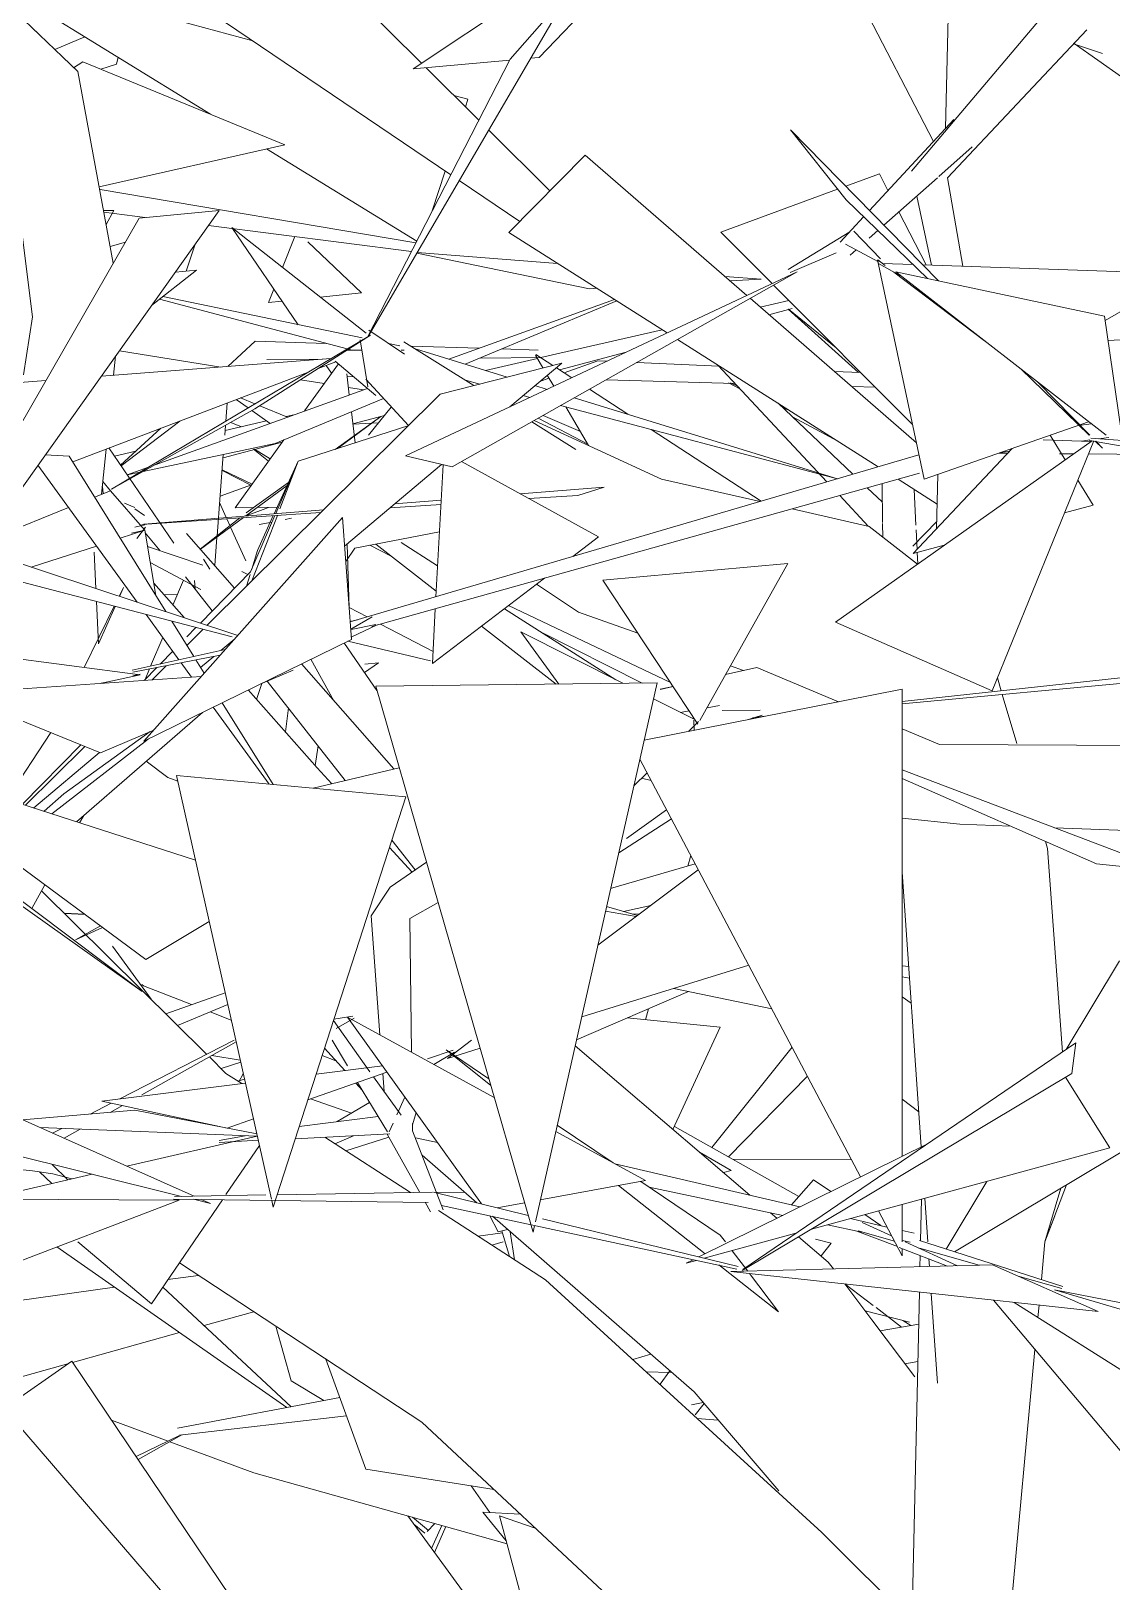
# Model space of a CAD drawing. Header units: millimetres. Extents: x 78096 to 288885, y -20632 to 149556.
# Drawn here: x 251777.3 to 251987.7, y 93652.2 to 93954 of the extents above; entities that cross this region are included whole.
import ezdxf

# ---------------------------------------------------------------- set-up
doc = ezdxf.new("R2010")
doc.units = ezdxf.units.MM
doc.layers.add('G-IMPT', color=8, linetype='Continuous', lineweight=9)
doc.layers.add('L-PLNT', color=71, linetype='Continuous', lineweight=9)

# ---------------------------------------------------------------- blocks, each defined once
blk = doc.blocks.new('ZZ-V - Tree Broadleaf 1 - 3dtree rotund SIMPLU-4826059-TOMH A-A')
at = {"layer": 'G-IMPT'}
for p, q in [((26123.44, 93980.96), (26156.87, 93947.68)), ((26109.57, 93961.86), (26162.57, 93925.94)), ((26157.75, 93946.81), (26168.03, 93936.57)), ((26169.95, 93934.66), (26181.84, 93922.82)), ((26164.21, 93924.83), (26175.99, 93916.85)), ((26105.9, 93901.74), (26143.37, 93891.81)), ((26106.54, 93902.25), (26145.31, 93894.22)), ((26194.4, 93901.69), (26162.17, 93890.09)), ((26165.39, 93889.1), (26194.85, 93901.41)), ((26150.45, 93893.15), (26152.64, 93892.7)), ((26155.9, 93892.03), (26173.54, 93886.59)), ((26214.63, 93888.87), (26235.76, 93866.19)), ((26165.41, 93885.97), (26168.21, 93885.23)), ((26146.34, 93884.39), (26105.06, 93869.54)), ((26128.38, 93873.64), (26149.46, 93882.45)), ((26176.66, 93882.99), (26177.98, 93882.64)), ((26178.95, 93884.92), (26181.3, 93884.2)), ((26186.6, 93882.56), (26237.8, 93866.79)), ((26183.94, 93881.06), (26237.79, 93866.79)), ((26226.26, 93881.5), (26240.81, 93867.68)), ((26128.38, 93873.64), (26102.69, 93868.21)), ((26103.77, 93869.07), (26099.59, 93867.57)), ((26102.12, 93868.09), (26099.6, 93867.56)), ((26243.61, 93865.02), (26246.57, 93862.21)), ((26246.54, 93865.84), (26246.6, 93858.31)), ((26252.77, 93864.69), (26253.08, 93857.78)), ((26238.25, 93863.52), (26243.8, 93857.56)), ((26257.14, 93858.49), (26252.48, 93853.68)), ((26246.6, 93858.12), (26246.63, 93855.46)), ((26253.12, 93856.87), (26253.29, 93853.01)), ((26253.32, 93852.43), (26253.42, 93850.21)), ((26204.56, 93802.37), (26196.75, 93796.75)), ((26195.25, 93794.01), (26205.5, 93800.6)), ((26210.13, 93791.83), (26193.68, 93787.02)), ((26208.7, 93791.42), (26209.26, 93793.46)), ((26201.49, 93783.74), (26196.16, 93782.58)), ((26087.4, 93782.22), (26091.28, 93782.07)), ((26091.35, 93782.01), (26087.45, 93782.16)), ((26199.33, 93782.12), (26197.94, 93782.06)), ((26096.72, 93775.8), (26104.26, 93765.49)), ((26102.78, 93768.07), (26102.43, 93768.38)), ((26112.13, 93764.44), (26102.78, 93768.07)), ((26118.67, 93766.74), (26107.1, 93762.67)), ((26119.18, 93764.46), (26109.42, 93760.37)), ((26119.85, 93761.44), (26115.76, 93763.03)), ((26215.02, 93760.02), (26196.91, 93761.86)), ((26200.43, 93761.5), (26201.02, 93763.63)), ((26215.02, 93760.02), (26205.8, 93740.13)), ((26228.97, 93756.15), (26213.39, 93736.62)), ((26121.6, 93753.64), (26116.07, 93754.51)), ((26140.21, 93753.52), (26137.56, 93754.55)), ((26216.58, 93734.82), (26231.96, 93750.48)), ((26143.28, 93743.34), (26135.26, 93746.08)), ((26206.08, 93740.73), (26230.3, 93727.11)), ((26217.16, 93732.13), (26210.94, 93735.75)), ((26082.51, 93731.87), (26084.95, 93729.6)), ((26215.64, 93731.73), (26217.16, 93732.13)), ((26240.56, 93734.2), (26217.4, 93734.36)), ((26233.18, 93730.36), (26228.85, 93725.47)), ((26236.54, 93728.07), (26233.18, 93730.36)), ((26171.79, 93720.21), (26170.15, 93723.34)), ((26246.26, 93721.43), (26243.13, 93723.57)), ((26167.9, 93719.34), (26172.64, 93720)), ((26171.79, 93720.21), (26173.59, 93720.69)), ((26174.02, 93715.38), (26172.52, 93720.4)), ((26174.97, 93714.77), (26174.14, 93720.21)), ((26085.92, 93717.28), (26130.67, 93686)), ((26172.74, 93718.24), (26170.55, 93717.63)), ((26233.56, 93718.77), (26236.56, 93717.98)), ((26236.56, 93717.98), (26234.61, 93715.52)), ((26107.53, 93710.91), (26113.5, 93711.74)), ((26064.26, 93704.87), (26097.11, 93709.45)), ((26106.54, 93709.47), (26131.54, 93686.16)), ((26244.78, 93705.89), (26239.34, 93710.05)), ((26124.25, 93704.67), (26114.59, 93701.96)), ((26243.19, 93704.82), (26251.83, 93702.61)), ((26250.3, 93701.68), (26245.34, 93705.47)), ((26131.51, 93691.2), (26128.53, 93701.85)), ((26253.62, 93702.26), (26246.11, 93700.94)), ((26250.54, 93702.93), (26252.1, 93702)), ((26109.76, 93700.61), (26088.99, 93694.79)), ((26201.48, 93696.39), (26198.01, 93695.33)), ((26075.67, 93685.8), (26088.85, 93695.01)), ((26088.24, 93694.59), (26076.47, 93691.29)), ((26088.85, 93695.01), (26162.69, 93585.37)), ((26200.59, 93692.97), (26205.31, 93692.83)), ((26205.19, 93693.16), (26203.34, 93690.55)), ((26253.46, 93695), (26250.94, 93694.51)), ((26137.86, 93687.35), (26131.51, 93691.2)), ((26109.37, 93681.99), (26141, 93687.94)), ((26211.68, 93686.98), (26209.42, 93686.55)), ((26211.86, 93686.77), (26210.13, 93684.58)), ((26075.67, 93685.8), (26162.2, 93585.31)), ((26107.55, 93679.49), (26096.55, 93683.57)), ((26109.76, 93680.61), (26142.3, 93684.39)), ((26210.51, 93683.9), (26214.59, 93683.57)), ((26101.32, 93676.48), (26109.76, 93680.57)), ((26101.72, 93675.9), (26110.22, 93680.67)), ((26124.22, 93673.31), (26107.9, 93679.36)), ((26173.52, 93659.49), (26124.22, 93673.31)), ((26166.51, 93670.75), (26170.15, 93665.56)), ((26168.81, 93665.63), (26176.15, 93665.23)), ((26168.81, 93665.63), (26173.37, 93660.05)), ((26176.52, 93634.34), (26154.22, 93664.9)), ((26155.12, 93664.65), (26158.22, 93662.09)), ((26157.55, 93661.57), (26155.35, 93663.34)), ((26158, 93661.86), (26159.46, 93663.43)), ((26158.85, 93658.55), (26160.82, 93663.05)), ((26159.39, 93657.81), (26161.6, 93662.83)), ((26172.06, 93664.96), (26179.01, 93662.56)), ((26172.06, 93664.96), (26193.71, 93583.9))]:
    blk.add_line(p, q, dxfattribs=at)
blk = doc.blocks.new('ZZ-V - Tree Broadleaf 1 - 3dtree rotund SIMPLU-4826034-TOMH A-A')
at = {"layer": 'G-IMPT'}
for p, q in [((26155.23, 93946.58), (26202.37, 93977.95)), ((26206.4, 93976.64), (26179.74, 93948.78)), ((26089.97, 93946.09), (26059.22, 93975.65)), ((26256.47, 93932.42), (26239.13, 93965.98)), ((26185.7, 93961.67), (26146.52, 93894.49)), ((26185.7, 93961.67), (26174.12, 93948.44)), ((26283.15, 93963.25), (26252.23, 93926.65)), ((26258.86, 93935.01), (26259.41, 93959.37)), ((26286.33, 93954.15), (26259.24, 93925.4)), ((26178.1, 93948.64), (26179.74, 93948.78)), ((26283.77, 93951.43), (26289.4, 93949.6)), ((26297.81, 93941.68), (26283.85, 93951.52)), ((26090.94, 93947.97), (26089.18, 93946.8)), ((26096.89, 93908.74), (26089.97, 93946.09)), ((26130.26, 93931.82), (26090.94, 93947.97)), ((26146.36, 93894.39), (26174.12, 93948.44)), ((26155.23, 93946.58), (26174.03, 93948.27)), ((26081.19, 93898.34), (26075.73, 93941.82)), ((26244.04, 93919.01), (26260.44, 93936.71)), ((26239.51, 93921.06), (26228.65, 93934.71)), ((26257.48, 93905.31), (26228.65, 93934.71)), ((26130.26, 93931.82), (26094.13, 93923.62)), ((26257.56, 93925.65), (26264.05, 93931.42)), ((26173.89, 93914.7), (26188.69, 93929.81)), ((26188.69, 93929.81), (26220.16, 93902.48)), ((26239.42, 93923.72), (26245.97, 93926.12)), ((26247.64, 93922.89), (26245.97, 93926.12)), ((26246.85, 93916.15), (26257.27, 93925.4)), ((26259.24, 93925.4), (26262.24, 93908.17)), ((26215.1, 93914.81), (26237.85, 93923.15)), ((26253.26, 93921.83), (26256.13, 93908.38)), ((26117.5, 93919), (26070.57, 93853)), ((26117.5, 93919), (26101.95, 93917.55)), ((26239.51, 93921.06), (26255.3, 93905.77)), ((26255.1, 93908.42), (26249.78, 93918.74)), ((26101.95, 93917.55), (26065.78, 93854.59)), ((26238.32, 93912.83), (26242.9, 93917.78)), ((26173.89, 93914.7), (26204.66, 93895.19)), ((26215.1, 93914.81), (26225.08, 93904.8)), ((26228.2, 93907.51), (26240.2, 93914.89)), ((26246.21, 93909.61), (26240.97, 93915)), ((26244.01, 93913.62), (26245.67, 93915.1)), ((26228.59, 93906.95), (26237.56, 93910.75)), ((26245.82, 93909), (26239.38, 93912.46)), ((26240.29, 93910.32), (26241.46, 93911.36)), ((26113.07, 93907.43), (26104.34, 93900.5)), ((26113.07, 93907.43), (26108.98, 93907.02)), ((26229.95, 93907.09), (26153.75, 93871.24)), ((26162.83, 93869.11), (26229.95, 93907.09)), ((26245.61, 93909.44), (26254.68, 93866.72)), ((26247.09, 93908.33), (26245.66, 93909.41)), ((26250.23, 93906.25), (26245.68, 93908.74)), ((26252.47, 93908.51), (26246.59, 93908.71)), ((26266.44, 93893.64), (26248.79, 93907.04)), ((26249.17, 93907.08), (26289.76, 93898.44)), ((26249.17, 93907.08), (26290.08, 93875.26)), ((26305.55, 93906.67), (26254.41, 93908.44)), ((26289.88, 93897.6), (26305.55, 93906.67)), ((26225.37, 93904.5), (26252.42, 93877.36)), ((26220.81, 93901.92), (26253.17, 93873.81)), ((26079.4, 93887), (26081.19, 93898.34)), ((26289.76, 93898.44), (26293.53, 93872.57)), ((26146.95, 93894.76), (26096.55, 93864.77)), ((26124.47, 93880.4), (26146.95, 93894.76)), ((26146.62, 93895.72), (26153.56, 93891.07)), ((26322.12, 93895.38), (26290.45, 93893.74)), ((26142.33, 93891.81), (26145.28, 93891.81)), ((26144.96, 93893.82), (26146.41, 93884.71)), ((26152.89, 93891.8), (26153.47, 93891.8)), ((26153.44, 93893.48), (26167.06, 93884.93)), ((26206.67, 93893.92), (26245.76, 93869.13)), ((26094.58, 93886.77), (26139.26, 93890.19)), ((26096.96, 93886.95), (26097.33, 93890.64)), ((26140.22, 93889.56), (26136.76, 93888.25)), ((26140.09, 93889.67), (26147.99, 93883.01)), ((26184.15, 93889.3), (26160.52, 93883.26)), ((26184.15, 93889.3), (26174.05, 93880.79)), ((26064.93, 93884.51), (26083.79, 93885.95)), ((26134.67, 93887.46), (26089, 93870.12)), ((26146.01, 93886.21), (26154.31, 93877.15)), ((26273.47, 93888.18), (26286.81, 93875.26)), ((26286.94, 93875.26), (26276.86, 93885.54)), ((26115.17, 93838.29), (26160.52, 93883.26)), ((26124.47, 93880.4), (26096.55, 93864.77)), ((26154.38, 93877.18), (26132.89, 93870.19)), ((26148.98, 93878.9), (26140.05, 93872.52)), ((26148.98, 93878.9), (26140.5, 93872.66)), ((26178.32, 93877.88), (26186.91, 93872.48)), ((26203.56, 93866.73), (26178.82, 93878.16)), ((26286.69, 93877.9), (26254.68, 93866.72)), ((26287.23, 93877.48), (26284.65, 93877.19)), ((26008.69, 93873.43), (26121.12, 93836.32)), ((26237.42, 93838.9), (26287.37, 93874.21)), ((26267.9, 93825.5), (26287.68, 93874.18)), ((26277.87, 93874.36), (26287.18, 93874.08)), ((26282.12, 93870.5), (26279.21, 93875.26)), ((26286.92, 93874.35), (26285.38, 93874.13)), ((26286.86, 93874.24), (26302.67, 93871.53)), ((26287.12, 93874.7), (26303.74, 93873.43)), ((26287.97, 93874.13), (26289.41, 93872.74)), ((26289.41, 93872.74), (26288.06, 93874.12)), ((26290.59, 93874.86), (26288.61, 93874.58)), ((26083.67, 93871.43), (26088.32, 93871.21)), ((26088.32, 93871.21), (26107.1, 93840.95)), ((26094.61, 93863.77), (26095.51, 93872.59)), ((26096.04, 93872.8), (26108.65, 93854.24)), ((26142.99, 93838.92), (26253.67, 93871.46)), ((26162.83, 93869.11), (26153.75, 93871.24)), ((26252.54, 93852.22), (26271.81, 93872.7)), ((26269.23, 93871.8), (26270.95, 93871.79)), ((26271.31, 93872.17), (26269.59, 93871.93)), ((26281, 93871.68), (26283.75, 93871.65)), ((26286.64, 93871.62), (26306.75, 93871.4)), ((26082.24, 93869.42), (26101.54, 93842.78)), ((26132.89, 93870.19), (26128.22, 93860)), ((26132.89, 93870.19), (26128.5, 93860.03)), ((26132.89, 93870.19), (26129.3, 93860.93)), ((26160.78, 93869.59), (26141.91, 93853.69)), ((26147.23, 93838.06), (26253.8, 93867.87)), ((26161.09, 93869.52), (26159.69, 93843.83)), ((26164.66, 93870.15), (26191.32, 93855.47)), ((26257.11, 93857.07), (26257.34, 93867.65)), ((26120.06, 93836), (26002.47, 93866.66)), ((26096.33, 93864.47), (26093.27, 93863.23)), ((26094.77, 93865.28), (26094.95, 93863.91)), ((26094.87, 93866.27), (26096.35, 93864.47)), ((26096.33, 93864.47), (26103.03, 93856.76)), ((26130.74, 93865.49), (26122.66, 93859.56)), ((26130.99, 93866.05), (26122.76, 93860.17)), ((26192.41, 93865.17), (26176.09, 93863.86)), ((26192.41, 93865.17), (26187.32, 93863.57)), ((26222.74, 93862.36), (26203.56, 93866.73)), ((26249.61, 93866.7), (26257.21, 93861.87)), ((26287.54, 93861.64), (26284.57, 93866.51)), ((26101.08, 93861.21), (26099.09, 93862.03)), ((26150.74, 93861.13), (26160.67, 93861.79)), ((26160.71, 93862.62), (26151.64, 93861.89)), ((26177.77, 93862.93), (26187.32, 93863.57)), ((26281.98, 93860.15), (26287.54, 93861.64)), ((26088.2, 93861.19), (26071.64, 93854.51)), ((26103, 93859.63), (26101.1, 93860.95)), ((26102.43, 93857.91), (26137.3, 93860.23)), ((26141.5, 93859.28), (26102.82, 93815.7)), ((26137.85, 93860.78), (26102.84, 93857.96)), ((26121.5, 93859.18), (26113.82, 93853.12)), ((26122.21, 93859.23), (26113.85, 93853.08)), ((26128.34, 93859.64), (26123.6, 93848.68)), ((26128.82, 93859.67), (26123.88, 93846.93)), ((26128.04, 93859.62), (26124.93, 93852.83)), ((26125.31, 93857.88), (26127.79, 93858.37)), ((26130.36, 93858.88), (26131.55, 93859.11)), ((26141.5, 93859.28), (26143.24, 93835.52)), ((26243.98, 93857.52), (26229.01, 93860.93)), ((26103.03, 93856.76), (26098.25, 93855.21)), ((26100.45, 93856.2), (26103.03, 93856.76)), ((26103.02, 93857.85), (26101.08, 93857.39)), ((26103.16, 93857.37), (26101.47, 93855.19)), ((26105.16, 93844.08), (26103.03, 93856.76)), ((26103.11, 93856.29), (26105.99, 93852.79)), ((26111.14, 93856.17), (26120.51, 93845.52)), ((26160.38, 93856.48), (26143.91, 93853.28)), ((26191.32, 93855.47), (26186.31, 93851.65)), ((26253.41, 93850.2), (26243.98, 93857.52)), ((26093.63, 93853.7), (26080.95, 93849.58)), ((26093.5, 93845.44), (26093.15, 93852.54)), ((26103.55, 93853.62), (26114.34, 93849.97)), ((26124.93, 93852.83), (26123.84, 93849.22)), ((26143.91, 93853.28), (26142.13, 93850.72)), ((26142.81, 93841.69), (26142.42, 93853.98)), ((26252.54, 93852.22), (26258.55, 93853.84)), ((26104.07, 93850.52), (26113.92, 93845.22)), ((26114.48, 93851.13), (26115.66, 93849.23)), ((26192.17, 93847.09), (26228.16, 93850.31)), ((26228.16, 93850.31), (26211.05, 93819.75)), ((26110.69, 93839.76), (26104.76, 93846.46)), ((26108.51, 93842.22), (26110.54, 93847.04)), ((26110.95, 93847.69), (26116.15, 93841.07)), ((26112.73, 93846.98), (26112.83, 93845.26)), ((26123.6, 93848.68), (26113.84, 93838.72)), ((26121.89, 93848.77), (26123.11, 93848.18)), ((26123.52, 93848.18), (26122.83, 93845.88)), ((26180.79, 93847.44), (26158.98, 93830.82)), ((26187.43, 93840.82), (26179.27, 93846.28)), ((26192.17, 93847.09), (26210.63, 93819.05)), ((26098.06, 93843.93), (26098.9, 93845.63)), ((26098.9, 93845.63), (26098.13, 93843.91)), ((26091.2, 93830.08), (26097.1, 93841.99)), ((26094.03, 93834.68), (26093.63, 93842.9)), ((26097.26, 93841.95), (26094.03, 93834.68)), ((26103.28, 93840.38), (26109.68, 93831.55)), ((26146.28, 93839.89), (26142.79, 93841.71)), ((26159.56, 93841.51), (26158.98, 93830.82)), ((26198.99, 93836.73), (26187.43, 93840.82)), ((26025, 93838.81), (26102.16, 93828.64)), ((26108.26, 93839.08), (26112.54, 93832.19)), ((26112.98, 93837.85), (26111.18, 93836)), ((26111.2, 93834.35), (26114.36, 93837.49)), ((26142.99, 93839.02), (26144.44, 93839.34)), ((26143.1, 93837.54), (26147.28, 93839.95)), ((26143.18, 93837.46), (26147.96, 93838.4)), ((26143.3, 93836), (26148.27, 93838.39)), ((26159.11, 93833.2), (26148.9, 93838.52)), ((26237.42, 93838.9), (26267.9, 93825.5)), ((26143.24, 93835.52), (26102.82, 93815.7)), ((26104.16, 93830.31), (26106.52, 93835.9)), ((26120.55, 93835.67), (26117.82, 93833.38)), ((26148.2, 93825.58), (26141.89, 93834.72)), ((26158.61, 93831.34), (26142.55, 93835.18)), ((26176.17, 93836.99), (26183.6, 93826.84)), ((26176.17, 93836.99), (26196.04, 93826.98)), ((26100.55, 93829.51), (26118.68, 93833.57)), ((26100.72, 93829.12), (26117.69, 93832.46)), ((26108.46, 93833.23), (26106, 93830.73)), ((26112.95, 93831.52), (26114.56, 93828.93)), ((26116.44, 93832.21), (26113.87, 93830.04)), ((26139.82, 93823.56), (26135.35, 93831.65)), ((26066.12, 93825.01), (26114.03, 93828.33)), ((26102.16, 93828.64), (26094.35, 93826.97)), ((26100.67, 93828.42), (26102.12, 93828.76)), ((26105.38, 93830.09), (26102.9, 93827.56)), ((26103.07, 93827.74), (26103.94, 93829.81)), ((26104.46, 93827.67), (26107.21, 93830.4)), ((26110.1, 93830.97), (26112.1, 93828.2)), ((26125.49, 93826.82), (26131.88, 93829.57)), ((26133.5, 93830.75), (26151.48, 93810.31)), ((26148.51, 93830.99), (26145.78, 93829.09)), ((26148.51, 93830.99), (26145.87, 93830.74)), ((26222.13, 93830.08), (26216.05, 93828.68)), ((26219.5, 93829.47), (26216.99, 93830.36)), ((26238.01, 93823.37), (26222.13, 93830.08)), ((26250.43, 93823.46), (26308.63, 93829.77)), ((26307.82, 93828.34), (26250.43, 93823)), ((26268.93, 93828.04), (26269.66, 93825.54)), ((26094.54, 93826.98), (26095.9, 93827.3)), ((26136.6, 93810.54), (26123.17, 93825.68)), ((26124.79, 93823.86), (26125.78, 93826.94)), ((26126.86, 93827.41), (26142.05, 93808.05)), ((26147.96, 93826.44), (26202.71, 93827.05)), ((26147.96, 93826.44), (26178.13, 93721.73)), ((26202.71, 93827.05), (26179.03, 93722.13)), ((26200.2, 93815.93), (26250.43, 93825.82)), ((26205.81, 93826.37), (26203.34, 93825.86)), ((26205.84, 93826.33), (26203.34, 93825.76)), ((26250.43, 93825.82), (26250.42, 93734.95)), ((26066.12, 93825.01), (26094.38, 93813.42)), ((26116.35, 93822.34), (26127.21, 93807.35)), ((26118.11, 93823.2), (26127.99, 93807.28)), ((26130.96, 93822.19), (26130.4, 93817.53)), ((26202.02, 93823.96), (26210.06, 93819.91)), ((26214.84, 93822.64), (26212.43, 93822.21)), ((26269.88, 93824.81), (26272.69, 93815.28)), ((26114.29, 93821.33), (26089.74, 93800.04)), ((26208.95, 93821.6), (26207.28, 93821.31)), ((26208.88, 93817.64), (26210.79, 93819.54)), ((26209.88, 93819.79), (26209.95, 93817.85)), ((26222.79, 93821.74), (26215.37, 93821.69)), ((26223.19, 93820.78), (26220.47, 93819.92)), ((26221.28, 93820.29), (26223.71, 93820.56)), ((26223.34, 93820.49), (26221.28, 93820.29)), ((26076.22, 93804.41), (26084.74, 93817.38)), ((26103.68, 93816.12), (26084.95, 93801.59)), ((26087.27, 93805.5), (26104.05, 93817.59)), ((26094.38, 93813.42), (26104.77, 93817.89)), ((26257.69, 93815.07), (26250.43, 93818.13)), ((26049.4, 93813.08), (26103.25, 93773.21)), ((26112.88, 93792.57), (26049.57, 93813.02)), ((26090.57, 93814.99), (26079.24, 93803.44)), ((26079.83, 93803.25), (26091.35, 93814.67)), ((26094.23, 93813.49), (26081.46, 93802.72)), ((26136.77, 93814.78), (26136.19, 93811)), ((26320.47, 93814.75), (26257.69, 93815.07)), ((26107.48, 93808.68), (26103.3, 93811.8)), ((26135.81, 93806.56), (26152.53, 93810.56)), ((26139.43, 93807.42), (26136.6, 93810.54)), ((26199.36, 93812.21), (26242.29, 93730.92)), ((26302.46, 93790.32), (26250.43, 93810.13)), ((26109.44, 93807.91), (26107.48, 93808.68)), ((26109.19, 93809.02), (26153.85, 93804.89)), ((26109.19, 93809.02), (26127.66, 93726.59)), ((26198.19, 93807.01), (26200.76, 93809.57)), ((26199.7, 93808.51), (26201.54, 93808.09)), ((26250.43, 93808.44), (26288.21, 93791.87)), ((26087.27, 93805.5), (26083.48, 93802.07)), ((26153.85, 93804.89), (26128.01, 93725.03)), ((26090.35, 93799.85), (26091.14, 93801.26)), ((26250.43, 93800.74), (26261.6, 93799.56)), ((26271.55, 93799.17), (26261.6, 93799.56)), ((26314.73, 93797.52), (26280.06, 93798.85)), ((26155.03, 93790.25), (26150.67, 93795.05)), ((26151.13, 93796.48), (26155.67, 93790.69)), ((26278.3, 93796.22), (26278.71, 93794.81)), ((26157.83, 93792.18), (26150.8, 93787.33)), ((26278.71, 93794.81), (26281.59, 93755.21)), ((26302.46, 93790.32), (26288.21, 93791.87)), ((26102.55, 93767.02), (26069.55, 93791.78)), ((26210.73, 93790.69), (26191.19, 93775.99)), ((26250.43, 93790.25), (26254.1, 93736.78)), ((26074.9, 93786.67), (26102.55, 93767.02)), ((26081.04, 93783.17), (26083.6, 93787.75)), ((26115.08, 93754.76), (26082.96, 93786.61)), ((26150.8, 93787.33), (26147.11, 93781.71)), ((26160.1, 93784.3), (26154.6, 93781.17)), ((26198.89, 93781.79), (26192.89, 93783.53)), ((26115.56, 93780.59), (26103.25, 93773.21)), ((26147.11, 93781.71), (26148.78, 93758.56)), ((26154.6, 93781.17), (26154.94, 93755.18)), ((26198.65, 93781.6), (26192.68, 93782.6)), ((26089.55, 93777.07), (26094.4, 93779.76)), ((26089.55, 93777.07), (26094.78, 93779.48)), ((26220.54, 93772.1), (26188.04, 93762.05)), ((26251.69, 93771.86), (26250.42, 93772.01)), ((26292.68, 93772.99), (26282.29, 93755.68)), ((26251.85, 93769.61), (26250.42, 93769.86)), ((26208.85, 93767), (26187.03, 93757.6)), ((26225.02, 93763.63), (26205.99, 93767.6)), ((26252.18, 93764.71), (26250.42, 93765.93)), ((26143.49, 93762.21), (26139.84, 93761.58)), ((26143.74, 93761.81), (26140.24, 93759.78)), ((26171.04, 93746.34), (26142.48, 93762.02)), ((26142.48, 93762.02), (26168.55, 93725.63)), ((26339.51, 93763.6), (26260.61, 93716.32)), ((26112.61, 93727.15), (26036.52, 93761.07)), ((26139.75, 93761.32), (26146.84, 93751.37)), ((26098.14, 93746.09), (26120.43, 93757.49)), ((26120.81, 93757.17), (26102.43, 93746.88)), ((26141.93, 93751.59), (26138.02, 93755.97)), ((26139.5, 93757.49), (26142.5, 93752.51)), ((26169.99, 93749.99), (26161.65, 93755.62)), ((26170.33, 93748.78), (26161.65, 93755.62)), ((26166.6, 93757.49), (26161.91, 93753.97)), ((26168.27, 93755.94), (26161.91, 93753.97)), ((26220.76, 93727.36), (26186.76, 93756.39)), ((26284.2, 93756.99), (26219.38, 93712.89)), ((26283.4, 93751.02), (26284.2, 93756.99)), ((26118.81, 93751.06), (26115.59, 93754.25)), ((26117.87, 93751.99), (26121.7, 93753.21)), ((26163.03, 93755.57), (26158.04, 93753.86)), ((26163.29, 93755.19), (26159.29, 93752.79)), ((26121.88, 93749.07), (26118.81, 93751.06)), ((26121.14, 93749.55), (26122.44, 93749.92)), ((26122.2, 93750.98), (26121.34, 93749.42)), ((26134.77, 93745.91), (26150.15, 93751.31)), ((26136.38, 93750.9), (26149.29, 93752.52)), ((26147.54, 93750.4), (26152.89, 93742.89)), ((26149.32, 93751.02), (26149.58, 93747.54)), ((26283.4, 93751.02), (26219.24, 93712.66)), ((26290.83, 93736.54), (26282.2, 93750.3)), ((26094.66, 93745.65), (26122.6, 93749.16)), ((26145.4, 93747.7), (26144.08, 93749.18)), ((26144.43, 93749.3), (26150.24, 93739.66)), ((26039.06, 93744.71), (26110.2, 93727.11)), ((26079.22, 93742.04), (26101.12, 93743.87)), ((26092.37, 93743.14), (26096.5, 93745.25)), ((26094.66, 93745.65), (26119.04, 93740.38)), ((26098.67, 93744.78), (26096.32, 93743.47)), ((26101.12, 93743.87), (26124.82, 93739.26)), ((26146.78, 93745.41), (26140.48, 93741.68)), ((26153.64, 93746.44), (26152.06, 93742.96)), ((26253.63, 93743.57), (26250.42, 93746.03)), ((26119.04, 93740.38), (26124.17, 93742.18)), ((26133.1, 93740.74), (26148.42, 93742.68)), ((26151.34, 93741.37), (26150.58, 93739.68)), ((26155.81, 93743.42), (26155.09, 93741.03)), ((26155.13, 93741.33), (26155.15, 93739.9)), ((26194.14, 93733.66), (26183.29, 93741)), ((26082.65, 93740.5), (26124.89, 93738.81)), ((26085.1, 93739.41), (26086.89, 93740.33)), ((26090.47, 93740.19), (26087.31, 93738.43)), ((26099.55, 93732.97), (26124.92, 93738.81)), ((26117.49, 93738.02), (26122.57, 93738.9)), ((26125.09, 93738.06), (26117.52, 93737.6)), ((26132.32, 93738.34), (26150.72, 93739.27)), ((26154.7, 93727.87), (26138.04, 93738.63)), ((26143.67, 93738.91), (26140.03, 93737.35)), ((26150.5, 93738.66), (26142.15, 93735.97)), ((26150.17, 93739.25), (26156.52, 93727.9)), ((26155.15, 93739.9), (26161.11, 93724.49)), ((26159.97, 93737.61), (26155.68, 93738.51)), ((26200.48, 93730.18), (26183.01, 93739.77)), ((26118.83, 93727.48), (26125.33, 93737)), ((26167.67, 93725.85), (26156.98, 93735.16)), ((26255.56, 93737.5), (26210.81, 93715.32)), ((26290.83, 93736.54), (26232.78, 93720.75)), ((26081.16, 93732.07), (26076.77, 93732.53)), ((26085.11, 93731.49), (26081.16, 93732.07)), ((26088.05, 93730.32), (26085.03, 93733.34)), ((26088.82, 93730.5), (26085.11, 93731.49)), ((26230.52, 93725.09), (26194.5, 93733.46)), ((26078.32, 93728.08), (26092.8, 93731.41)), ((26200.48, 93730.18), (26179.99, 93726.42)), ((26212.04, 93715.92), (26195.18, 93729.21)), ((26215.02, 93719.54), (26199.54, 93730.01)), ((26227.16, 93723.42), (26201.17, 93728.91)), ((26266.89, 93730.03), (26258.97, 93716.85)), ((26278.19, 93718.27), (26282.35, 93729.35)), ((26281.28, 93728.71), (26278.19, 93718.27)), ((26109.74, 93726.36), (26035.22, 93726.84)), ((26053.64, 93704.97), (26109.74, 93726.36)), ((26104.33, 93706.22), (26118.14, 93726.46)), ((26108.6, 93726.59), (26158.17, 93725.92)), ((26108.81, 93727.09), (26126.55, 93727.39)), ((26112.52, 93726.54), (26115.8, 93725.73)), ((26115.8, 93725.73), (26114.03, 93726.52)), ((26127.72, 93726.34), (26128.01, 93725.03)), ((26128.79, 93727.43), (26159.04, 93727.94)), ((26157.58, 93726.01), (26158.63, 93724.12)), ((26177.65, 93723.41), (26159.21, 93727.91)), ((26165.28, 93727.93), (26159.8, 93727.88)), ((26176.94, 93725.86), (26171.61, 93724.89)), ((26250.41, 93725.55), (26250.41, 93718.24)), ((26253.99, 93718.44), (26254.17, 93726.57)), ((26254.79, 93726.74), (26255.38, 93718.24)), ((26181.02, 93710.86), (26160.15, 93724.35)), ((26218.2, 93712.96), (26160.77, 93725.37)), ((26209.9, 93689.06), (26170.67, 93723.23)), ((26218.46, 93713.45), (26180.39, 93722.74)), ((26226.03, 93722.86), (26224.78, 93723.92)), ((26247.45, 93721.15), (26240.33, 93722.8)), ((26245.79, 93724.29), (26250.41, 93715.53)), ((26280.12, 93723.34), (26278.19, 93718.27)), ((26178.17, 93721.61), (26178.58, 93720.17)), ((26178.87, 93721.46), (26178.58, 93720.17)), ((26229.72, 93719.92), (26211.86, 93715.06)), ((26215.02, 93719.54), (26216.01, 93718.24)), ((26242.54, 93720.17), (26235.85, 93721.59)), ((26249.47, 93717.33), (26241.57, 93720.37)), ((26248.9, 93718.39), (26241.86, 93720.38)), ((26248.35, 93719.44), (26242.61, 93722.05)), ((26252.72, 93719.92), (26250.41, 93720.46)), ((26090.03, 93718.24), (26104.33, 93706.22)), ((26217.3, 93716.54), (26220.34, 93712.55)), ((26236.03, 93714.31), (26230.26, 93719.24)), ((26259.23, 93713.56), (26249.84, 93717.18)), ((26251.98, 93718.18), (26250.41, 93718.51)), ((26250.41, 93716.96), (26250.41, 93715.53)), ((26261.17, 93713.61), (26250.99, 93718.24)), ((26281.68, 93709.59), (26253.8, 93718.5)), ((26265.41, 93713.72), (26253.8, 93717.01)), ((26278.19, 93718.27), (26277.51, 93710.92)), ((26156.93, 93683.15), (26109.77, 93714.2)), ((26209.75, 93714.79), (26208.4, 93714.12)), ((26210.37, 93714.66), (26208.4, 93714.12)), ((26226.34, 93704.66), (26214.74, 93713.8)), ((26217.06, 93712.47), (26268.01, 93713.79)), ((26237.03, 93712.99), (26236.03, 93714.31)), ((26253.87, 93713.42), (26253.92, 93715.61)), ((26255.6, 93714.96), (26255.7, 93713.47)), ((26288.51, 93704.71), (26268.01, 93713.79)), ((26234.77, 93661.7), (26181.02, 93710.86)), ((26288.51, 93704.71), (26217.06, 93712.47)), ((26220.7, 93712.07), (26226.34, 93704.66)), ((26281.47, 93709.19), (26273, 93711.58)), ((26244.51, 93703.07), (26239.24, 93710.06)), ((26252.35, 93645.75), (26253.76, 93708.48)), ((26256.06, 93708.23), (26257.26, 93690.78)), ((26363.71, 93692.68), (26280.02, 93708.89)), ((26348.07, 93688.91), (26280.02, 93708.89)), ((26268.15, 93706.92), (26293.83, 93676.41)), ((26321.25, 93675.38), (26272.2, 93706.48)), ((26277.05, 93705.95), (26276.83, 93703.55)), ((26252.84, 93692), (26244.51, 93703.07)), ((26146.06, 93674.04), (26138.28, 93695.43)), ((26276.25, 93697.29), (26269.85, 93628.07)), ((26226.39, 93669.8), (26209.9, 93689.06)), ((26208.4, 93635.14), (26156.93, 93683.15)), ((26171, 93670.03), (26146.06, 93674.04)), ((26242.37, 93654.11), (26234.77, 93661.7)), ((26249.91, 93646.78), (26242.37, 93654.11))]:
    blk.add_line(p, q, dxfattribs=at)
blk = doc.blocks.new('ZZ-V - Tree Broadleaf 2 - 3dtree rotund SIMPLU-4826084-TOMH A-A')
at = {"layer": 'G-IMPT'}
for p, q in [((26094.33, 93923.12), (26155.79, 93912.74)), ((26097, 93918.99), (26094.99, 93918.99)), ((26095.05, 93918.69), (26103.13, 93917.66)), ((26097, 93918.99), (26095.49, 93916.28)), ((26115.43, 93916.09), (26154.91, 93911.04)), ((26132.9, 93896.79), (26119.94, 93915.68)), ((26119.94, 93915.68), (26146.1, 93895.13)), ((26096.29, 93911.98), (26099.26, 93912.87)), ((26129.84, 93907.9), (26132.25, 93913.93)), ((26145.2, 93902.96), (26134.77, 93912.94)), ((26112.85, 93912.46), (26111.05, 93907.23)), ((26189.55, 93903.79), (26155.99, 93910.74)), ((26183.35, 93908.7), (26156.04, 93910.81)), ((26127.13, 93901.12), (26128.16, 93903.7)), ((26190.96, 93903.87), (26189.55, 93903.79)), ((26222.95, 93905.64), (26215.9, 93906.18)), ((26222.95, 93905.64), (26216.91, 93905.31)), ((26129.75, 93901.39), (26127.13, 93901.12)), ((26145.2, 93902.96), (26137.17, 93902.14)), ((26228.36, 93901.5), (26222.77, 93900.21)), ((26229.02, 93899.91), (26224.49, 93898.73)), ((26228.21, 93899.79), (26241.9, 93887.48)), ((26237.53, 93892.3), (26228.27, 93899.8)), ((26203.68, 93895.81), (26180.12, 93890.37)), ((26117.8, 93888.55), (26098.08, 93891.69)), ((26124.53, 93893.57), (26119.19, 93888.65)), ((26124.53, 93893.57), (26138.35, 93893.14)), ((26154.79, 93892.63), (26168.07, 93892.22)), ((26172.52, 93892.08), (26179.58, 93891.86)), ((26196.68, 93891.43), (26183.71, 93888.03)), ((26126.8, 93889.98), (26137.64, 93890.06)), ((26134.12, 93880), (26140.7, 93889.16)), ((26139.39, 93887.33), (26138.35, 93888.85)), ((26168.27, 93890.3), (26180.28, 93890.4)), ((26179.42, 93890.21), (26169.34, 93887.88)), ((26180.5, 93888.37), (26179.05, 93890.83)), ((26182.44, 93888.86), (26179.15, 93891.01)), ((26186.11, 93886.46), (26183.11, 93888.42)), ((26191.18, 93889.77), (26184.64, 93887.43)), ((26191.18, 93889.77), (26192.98, 93889.69)), ((26198.74, 93889.43), (26214.78, 93888.71)), ((26137.95, 93885.33), (26133.34, 93886.07)), ((26142.82, 93883.13), (26142.32, 93887.24)), ((26142.39, 93886.71), (26143.66, 93886.66)), ((26181.68, 93886.37), (26179.93, 93885.74)), ((26182.6, 93884.81), (26181.35, 93886.94)), ((26192.8, 93886.07), (26217.89, 93885.37)), ((26218.94, 93884.25), (26216.61, 93885.5)), ((26218.49, 93884.73), (26216.97, 93885.44)), ((26237.19, 93887.69), (26242.36, 93887.46)), ((26124.47, 93881.39), (26121.67, 93882.52)), ((26145.56, 93884.12), (26142.65, 93884.58)), ((26197, 93879.36), (26189.54, 93884.23)), ((26240.6, 93884.74), (26245.2, 93884.61)), ((26118.8, 93878.01), (26119.07, 93881.54)), ((26123.12, 93880.58), (26120.82, 93882.2)), ((26127.4, 93877.58), (26123.87, 93880.06)), ((26130.81, 93878.81), (26125.42, 93881)), ((26132.27, 93879.33), (26130.52, 93878.93)), ((26143.96, 93873.79), (26143.22, 93879.84)), ((26146.57, 93875.26), (26151, 93880.76)), ((26189.39, 93873.28), (26184.97, 93880.78)), ((26228.72, 93879.94), (26227.11, 93880.69)), ((26106.12, 93876.62), (26098.32, 93869.44)), ((26098.42, 93869.29), (26109.83, 93878.03)), ((26118.59, 93875.26), (26118.74, 93877.19)), ((26126.72, 93878.05), (26118.66, 93876.19)), ((26121.82, 93876.92), (26119.79, 93877.78)), ((26149.68, 93879.11), (26143.51, 93877.5)), ((26148.55, 93877.71), (26143.51, 93877.43)), ((26189.24, 93873.54), (26179.55, 93878.58)), ((26187.78, 93876), (26180.53, 93879.13)), ((26222.95, 93862.42), (26201.55, 93876.39)), ((26238.01, 93874.04), (26229.07, 93878.83)), ((26129.74, 93873.89), (26118.25, 93870.87)), ((26120.59, 93861.15), (26130.07, 93874.35)), ((26101.3, 93872.18), (26097.11, 93871.22)), ((26117.08, 93855.69), (26118.3, 93871.51)), ((26127.13, 93870.25), (26124.18, 93872.53)), ((26127.42, 93870.65), (26124.39, 93872.59)), ((26118.06, 93868.41), (26123.66, 93865.57)), ((26123.91, 93865.77), (26118.07, 93868.55)), ((26123.81, 93865.63), (26117.67, 93863.43)), ((26118.88, 93859.25), (26117.58, 93862.17)), ((26124.89, 93861.19), (26128.79, 93861.24)), ((26119.59, 93857.67), (26118.99, 93859.01)), ((26120.59, 93861.15), (26124.18, 93861.19)), ((26127.12, 93861.22), (26122.78, 93859.56)), ((26116.63, 93849.93), (26117.06, 93855.44)), ((26122.66, 93850.82), (26119.72, 93857.39)), ((26146.81, 93853.85), (26151, 93851.72)), ((26159.75, 93844.94), (26147.97, 93854.07)), ((26160.01, 93849.82), (26152.89, 93854.37)), ((26106.7, 93844.27), (26109.34, 93844.2)), ((26194.67, 93827.66), (26173.01, 93841.51)), ((26205.31, 93827.13), (26173.78, 93842.1)), ((26183.09, 93826.83), (26168.55, 93838.11)), ((26180.05, 93837.01), (26199.78, 93827.02))]:
    blk.add_line(p, q, dxfattribs=at)
blk = doc.blocks.new('ZZ-V - Tree Broadleaf 2 - 3dtree rotund SIMPLU-4826109-TOMH A-A')
at = {"layer": 'G-IMPT'}
for p, q in [((26115.81, 93937.76), (26072.09, 93964.7)), ((26104.84, 93957.24), (26124.07, 93952.03)), ((26091.39, 93952.81), (26085.52, 93950.37)), ((26097.83, 93948.84), (26097.5, 93947.5)), ((26094.5, 93946.51), (26097.5, 93947.5)), ((26163.15, 93941.43), (26165.92, 93940.68)), ((26165.43, 93939.16), (26165.92, 93940.68)), ((26155.94, 93913.02), (26126.74, 93931.02)), ((26158.97, 93918.94), (26161.45, 93926.7))]:
    blk.add_line(p, q, dxfattribs=at)

msp = doc.modelspace()

# ---------------------------------------------------------------- block references
at = {"layer": 'L-PLNT'}
for name in ['ZZ-V - Tree Broadleaf 1 - 3dtree rotund SIMPLU-4826059-TOMH A-A', 'ZZ-V - Tree Broadleaf 2 - 3dtree rotund SIMPLU-4826109-TOMH A-A', 'ZZ-V - Tree Broadleaf 2 - 3dtree rotund SIMPLU-4826084-TOMH A-A', 'ZZ-V - Tree Broadleaf 1 - 3dtree rotund SIMPLU-4826034-TOMH A-A']:
    msp.add_blockref(name, (225696.455, 0), dxfattribs=at)

doc.saveas('drawing.dxf')
